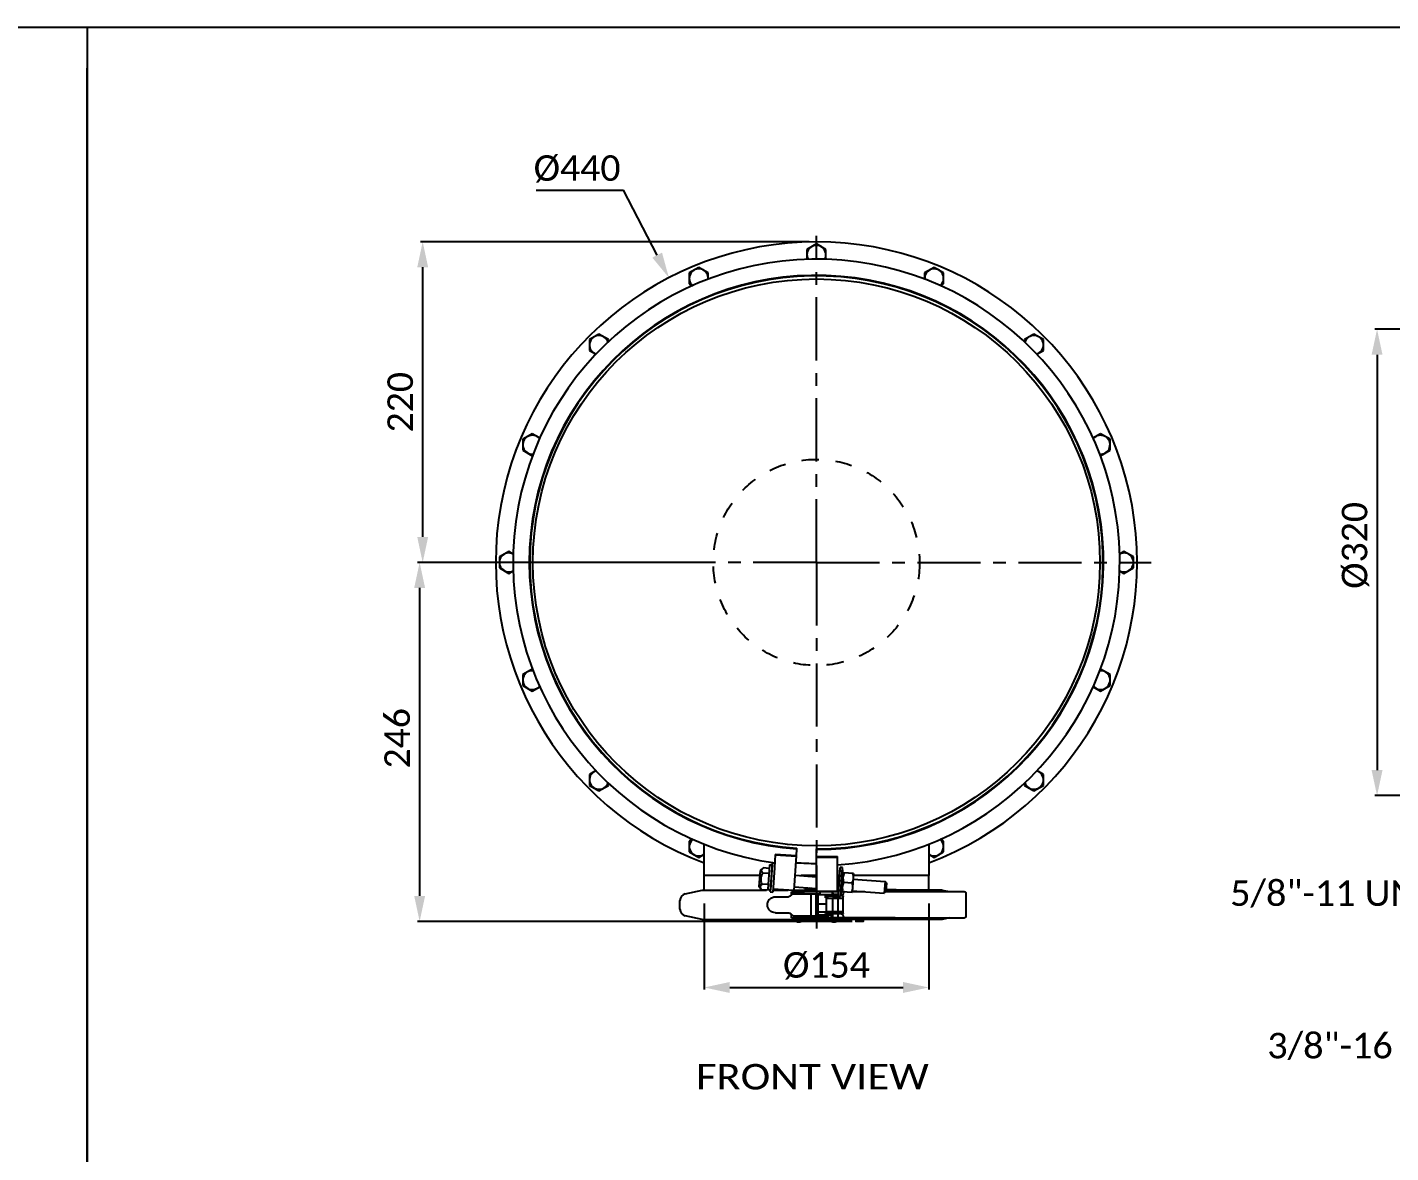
# Model space of a CAD drawing. Header units: millimetres. Extents: x 242 to 4341, y -255 to 3233.
# Drawn here: x 2250 to 3186, y 2460 to 3233 of the extents above; entities that cross this region are included whole.
import ezdxf
from ezdxf.enums import TextEntityAlignment as Align

# ---------------------------------------------------------------- set-up
doc = ezdxf.new("R2010")
doc.units = ezdxf.units.MM
doc.header["$LTSCALE"] = 115.5
doc.header["$PDMODE"] = 3
doc.header["$PDSIZE"] = 8
doc.linetypes.add('CENTER', pattern=[0.6, 0.375, -0.075, 0.075, -0.075])
doc.linetypes.add('DASHED', pattern=[0.2, 0.1, -0.1])
doc.layers.get('0').update_dxf_attribs({"linetype": 'CONTINUOUS'})
doc.layers.get('Defpoints').update_dxf_attribs({"linetype": 'CONTINUOUS'})
doc.layers.add('02___PRT_ALL_AXES', color=7, linetype='CONTINUOUS')
doc.styles.get("Standard").update_dxf_attribs({"font": 'calibri.ttf'})
doc.dimstyles.new('DIMSTYLE_1', dxfattribs={"dimtxt": 17.5, "dimasz": 17.5, "dimexe": 1.5, "dimexo": 1, "dimgap": 0.875, "dimtad": 1, "dimdec": 0, "dimdsep": 46, "dimtxsty": 'Standard', "dimblk": '_FILLED', "dimblk1": '_FILLED', "dimblk2": '_FILLED', "dimcen": 0.09, "dimazin": 2, "dimtp": 0.01, "dimtm": 0.01, "dimtfac": 1, "dimtdec": 0, "dimtofl": 0, "dimtmove": 0, "dimatfit": 3, "dimldrblk": '_FILLED', "dimfxl": 1, "dimtolj": 1, "dimarcsym": 0})
doc.dimstyles.new('DIMSTYLE_2', dxfattribs={"dimtxt": 17.5, "dimasz": 17.5, "dimexe": 1.5, "dimexo": 1, "dimgap": 0.875, "dimtad": 1, "dimdsep": 46, "dimtxsty": 'Standard', "dimblk": '_FILLED', "dimblk1": '_FILLED', "dimblk2": '_FILLED', "dimcen": 0.09, "dimazin": 2, "dimtp": 0.01, "dimtm": 0.01, "dimtfac": 1, "dimtofl": 0, "dimtmove": 0, "dimatfit": 3, "dimldrblk": '_FILLED', "dimfxl": 1, "dimtolj": 1, "dimarcsym": 0})
doc.dimstyles.new('DIMSTYLE_3', dxfattribs={"dimtxt": 17.5, "dimasz": 17.5, "dimexe": 1.5, "dimexo": 1, "dimtad": 1, "dimdec": 0, "dimdsep": 46, "dimtxsty": 'Standard', "dimblk": '_FILLED', "dimblk1": '_FILLED', "dimblk2": '_FILLED', "dimcen": 0.09, "dimazin": 2, "dimtp": 0.01, "dimtm": 0.01, "dimtfac": 1, "dimtdec": 0, "dimtofl": 0, "dimtmove": 0, "dimatfit": 1, "dimldrblk": '_FILLED', "dimfxl": 1, "dimtolj": 1, "dimarcsym": 0})

# ---------------------------------------------------------------- blocks, each defined once
blk = doc.blocks.new('_FILLED')
at = {"color": 0, "linetype": 'ByBlock'}
blk.add_solid([(0, 0), (-1, 0.214), (-1, -0.214)], dxfattribs=at)
blk = doc.blocks.new('*D789')
at = {"color": 0, "linetype": 'Continuous', "lineweight": -2}
for p, q in [((2566.67, 2865.37), (2517.97, 2865.37)), ((2519.47, 2847.87), (2519.47, 2636.55)), ((2816.27, 2619.05), (2517.97, 2619.05))]:
    blk.add_line(p, q, dxfattribs=at)
at = {"layer": 'Defpoints', "color": 0}
for p in [(2567.67, 2865.37), (2519.47, 2619.05), (2817.27, 2619.05)]:
    blk.add_point(p, dxfattribs=at)
at = {"color": 0, "linetype": 'ByBlock', "lineweight": -2, "xscale": 17.5, "yscale": 17.5, "zscale": 17.5}
for p, rotation in [((2519.47, 2865.37), 90), ((2519.47, 2619.05), 270)]:
    blk.add_blockref('_FILLED', p, dxfattribs=dict(at, rotation=rotation))
at = {"color": 0, "insert": (2495.26, 2744.7), "char_height": 17.5, "attachment_point": 2, "rotation": 90, "line_spacing_factor": 0.9}
blk.add_mtext('\\A1;246', dxfattribs=at)
blk = doc.blocks.new('*D790')
at = {"color": 0, "linetype": 'Continuous', "lineweight": -2}
for p, q in [((2786.68, 3085.37), (2520.06, 3085.37)), ((2521.56, 2882.87), (2521.56, 3067.87)), ((2686.68, 2865.37), (2520.06, 2865.37))]:
    blk.add_line(p, q, dxfattribs=at)
at = {"layer": 'Defpoints', "color": 0}
for p in [(2521.56, 3085.37), (2787.68, 3085.37), (2687.68, 2865.37)]:
    blk.add_point(p, dxfattribs=at)
at = {"color": 0, "linetype": 'ByBlock', "lineweight": -2, "xscale": 17.5, "yscale": 17.5, "zscale": 17.5}
for p, rotation in [((2521.56, 3085.37), 90), ((2521.56, 2865.37), 270)]:
    blk.add_blockref('_FILLED', p, dxfattribs=dict(at, rotation=rotation))
at = {"color": 0, "insert": (2497.35, 2975.29), "char_height": 17.5, "attachment_point": 2, "rotation": 90, "line_spacing_factor": 0.9}
blk.add_mtext('\\A1;220', dxfattribs=at)
blk = doc.blocks.new('*D791')
at = {"color": 0, "linetype": 'Continuous', "lineweight": -2}
for p, q in [((2714.68, 2631.45), (2714.68, 2572.22)), ((2868.68, 2631.45), (2868.68, 2572.22)), ((2732.18, 2573.72), (2851.18, 2573.72))]:
    blk.add_line(p, q, dxfattribs=at)
at = {"layer": 'Defpoints', "color": 0}
for p in [(2714.68, 2632.45), (2868.68, 2632.45), (2868.68, 2573.72)]:
    blk.add_point(p, dxfattribs=at)
at = {"color": 0, "linetype": 'ByBlock', "lineweight": -2, "xscale": 17.5, "yscale": 17.5, "zscale": 17.5, "rotation": 180}
blk.add_blockref('_FILLED', (2714.68, 2573.72), dxfattribs=at)
at = {"color": 0, "linetype": 'ByBlock', "lineweight": -2, "xscale": 17.5, "yscale": 17.5, "zscale": 17.5}
blk.add_blockref('_FILLED', (2868.68, 2573.72), dxfattribs=at)
at = {"color": 0, "insert": (2798.54, 2597.93), "char_height": 17.5, "attachment_point": 2, "line_spacing_factor": 0.9}
blk.add_mtext('\\A1;%%c154', dxfattribs=at)
blk = doc.blocks.new('*D792')
at = {"color": 0, "linetype": 'Continuous', "lineweight": -2}
for p in [(2599.34, 3120.78), (2682.42, 3076.25)]:
    blk.add_line(p, (2659.35, 3120.78), dxfattribs=at)
at = {"color": 0, "linetype": 'Continuous'}
for p, q in [((2791.59, 2865.37), (2791.77, 2865.37)), ((2791.68, 2865.28), (2791.68, 2865.46))]:
    blk.add_line(p, q, dxfattribs=at)
at = {"layer": 'Defpoints', "color": 0}
for p in [(2690.47, 3060.71), (2892.89, 2670.03)]:
    blk.add_point(p, dxfattribs=at)
at = {"color": 0, "linetype": 'ByBlock', "lineweight": -2, "xscale": 17.5, "yscale": 17.5, "zscale": 17.5, "rotation": 297.3888948476893}
blk.add_blockref('_FILLED', (2690.47, 3060.71), dxfattribs=at)
at = {"color": 0, "insert": (2657.27, 3144.74), "char_height": 17.5, "attachment_point": 3, "line_spacing_factor": 0.9}
blk.add_mtext('\\A1;%%c440', dxfattribs=at)
blk = doc.blocks.new('*D793')
at = {"color": 0, "linetype": 'Continuous', "lineweight": -2}
for p, q in [((3427.29, 3025.37), (3174.79, 3025.37)), ((3176.29, 3007.87), (3176.29, 2722.87)), ((3427.29, 2705.37), (3174.79, 2705.37))]:
    blk.add_line(p, q, dxfattribs=at)
at = {"layer": 'Defpoints', "color": 0}
for p in [(3428.29, 3025.37), (3176.29, 2705.37), (3428.29, 2705.37)]:
    blk.add_point(p, dxfattribs=at)
at = {"color": 0, "linetype": 'ByBlock', "lineweight": -2, "xscale": 17.5, "yscale": 17.5, "zscale": 17.5}
for p, rotation in [((3176.29, 3025.37), 90), ((3176.29, 2705.37), 270)]:
    blk.add_blockref('_FILLED', p, dxfattribs=dict(at, rotation=rotation))
at = {"color": 0, "insert": (3152.08, 2877.04), "char_height": 17.5, "attachment_point": 2, "rotation": 90, "line_spacing_factor": 0.9}
blk.add_mtext('\\A1;%%c320', dxfattribs=at)

msp = doc.modelspace()

# ---------------------------------------------------------------- linework, layer by layer
at = {"color": 0, "linetype": 'Continuous'}
for p, q in [((241.521, 3232.585), (2291.28, 3232.585)), ((2291.28, 3232.585), (2291.28, 1394.903)), ((2291.28, 3232.585), (4341.04, 3232.585)), ((2291.28, 1394.903), (2291.28, 3204.489)), ((2791.678, 3083.874), (2785.178, 3080.121)), ((2785.178, 3080.121), (2785.179, 3073.356)), ((2798.178, 3080.121), (2791.678, 3083.874)), ((2798.179, 3073.35), (2798.178, 3080.121)), ((2710.932, 3067.813), (2704.432, 3064.06)), ((2704.432, 3064.06), (2704.432, 3056.554)), ((2717.432, 3064.06), (2710.932, 3067.813)), ((2717.432, 3059.681), (2717.432, 3064.06)), ((2872.425, 3067.813), (2865.925, 3064.06)), ((2865.925, 3064.06), (2865.925, 3059.696)), ((2878.925, 3064.06), (2872.425, 3067.813)), ((2878.925, 3056.554), (2878.925, 3064.06)), ((2704.432, 3056.554), (2706.683, 3055.255)), ((2876.696, 3055.268), (2878.925, 3056.554)), ((2642.479, 3022.074), (2635.979, 3018.321)), ((2648.979, 3018.321), (2642.479, 3022.074)), ((2940.878, 3022.074), (2934.378, 3018.321)), ((2947.378, 3018.321), (2940.878, 3022.074)), ((2635.979, 3018.321), (2635.979, 3010.815)), ((2648.979, 3016.694), (2648.979, 3018.321)), ((2934.378, 3018.321), (2934.378, 3016.7)), ((2947.378, 3010.815), (2947.378, 3018.321)), ((2635.979, 3010.815), (2640.483, 3008.215)), ((2942.883, 3008.22), (2947.378, 3010.815)), ((2596.74, 2953.62), (2590.24, 2949.867)), ((2590.24, 2949.867), (2590.24, 2942.362)), ((2601.945, 2950.615), (2596.74, 2953.62)), ((2986.617, 2953.62), (2981.406, 2950.612)), ((2993.117, 2949.868), (2986.617, 2953.62)), ((2993.117, 2942.362), (2993.117, 2949.868)), ((2590.24, 2942.362), (2596.74, 2938.609)), ((2986.28, 2938.804), (2986.617, 2938.609)), ((2986.617, 2938.609), (2993.117, 2942.362)), ((2580.678, 2872.874), (2574.178, 2869.121)), ((2583.707, 2871.126), (2580.678, 2872.874)), ((3002.678, 2872.874), (2999.631, 2871.115)), ((3009.178, 2869.121), (3002.678, 2872.874)), ((2574.178, 2869.121), (2574.179, 2861.616)), ((3009.179, 2861.616), (3009.178, 2869.121)), ((2574.179, 2861.616), (2580.679, 2857.863)), ((2580.679, 2857.863), (2583.739, 2859.63)), ((2999.607, 2859.637), (3002.679, 2857.863)), ((3002.679, 2857.863), (3009.179, 2861.616)), ((2596.74, 2792.128), (2590.24, 2788.375)), ((2590.24, 2788.375), (2590.24, 2780.87)), ((2596.945, 2792.01), (2596.74, 2792.128)), ((2986.617, 2792.128), (2986.377, 2791.99)), ((2993.117, 2788.375), (2986.617, 2792.128)), ((2993.117, 2780.87), (2993.117, 2788.375)), ((2590.24, 2780.87), (2596.74, 2777.117)), ((2596.74, 2777.117), (2601.875, 2780.082)), ((2981.46, 2780.094), (2986.617, 2777.117)), ((2986.617, 2777.117), (2993.117, 2780.87)), ((2640.464, 2722.511), (2635.979, 2719.922)), ((2947.378, 2719.922), (2942.909, 2722.502)), ((2635.979, 2719.922), (2635.979, 2712.416)), ((2648.979, 2712.416), (2648.979, 2713.975)), ((2934.378, 2713.945), (2934.378, 2712.416)), ((2947.378, 2712.416), (2947.378, 2719.922)), ((2635.979, 2712.416), (2642.479, 2708.664)), ((2642.479, 2708.664), (2648.979, 2712.416)), ((2934.378, 2712.416), (2940.878, 2708.664)), ((2940.878, 2708.664), (2947.378, 2712.416)), ((2706.73, 2675.509), (2704.432, 2674.183)), ((2878.925, 2674.183), (2876.633, 2675.506)), ((2704.432, 2674.183), (2704.432, 2666.677)), ((2704.432, 2666.677), (2710.932, 2662.924)), ((2777.986, 2663.997), (2778.315, 2668.834)), ((2778.315, 2668.834), (2778.34, 2669.2)), ((2791.679, 2668.38), (2791.679, 2668.747)), ((2791.679, 2663.532), (2791.679, 2668.38)), ((2868.678, 2672.049), (2868.678, 2650.449)), ((2872.425, 2662.924), (2878.925, 2666.677)), ((2878.925, 2666.677), (2878.925, 2674.183)), ((2710.932, 2662.924), (2714.679, 2665.087)), ((2763.479, 2664.983), (2762.849, 2655.72)), ((2777.952, 2663.509), (2763.446, 2664.495)), ((2777.986, 2663.997), (2763.479, 2664.983)), ((2776.37, 2640.235), (2777.986, 2663.997)), ((2791.679, 2663.532), (2806.219, 2663.532)), ((2791.679, 2639.715), (2791.679, 2663.532)), ((2791.679, 2663.042), (2806.219, 2663.042)), ((2806.219, 2639.715), (2806.219, 2663.532)), ((2868.678, 2665.087), (2872.425, 2662.924)), ((2752.49, 2642.664), (2753.263, 2654.031)), ((2753.263, 2654.031), (2755.047, 2655.588)), ((2759.032, 2651.909), (2754.954, 2652.187)), ((2759.272, 2655.436), (2755.194, 2655.713)), ((2760.83, 2651.816), (2760.88, 2651.813)), ((2777.082, 2650.711), (2791.663, 2649.719)), ((2806.219, 2648.73), (2807.353, 2648.652)), ((2809.149, 2648.53), (2810.047, 2648.469)), ((2809.435, 2639.468), (2810.316, 2652.431)), ((2810.316, 2652.431), (2810.319, 2652.434)), ((2817.099, 2651.973), (2810.319, 2652.434)), ((2817.101, 2651.97), (2816.219, 2639.006)), ((2816.831, 2648.008), (2838.75, 2646.518)), ((2817.101, 2651.97), (2817.099, 2651.973)), ((2713.335, 2640.511), (2757.486, 2640.511)), ((2752.49, 2642.664), (2754.046, 2640.88)), ((2759.151, 2640.398), (2754.176, 2640.736)), ((2759.421, 2644.36), (2754.445, 2644.699)), ((2759.151, 2640.511), (2760.111, 2640.511)), ((2760.287, 2643.834), (2760.337, 2643.831)), ((2761.815, 2640.511), (2772.308, 2640.511)), ((2776.37, 2640.235), (2761.863, 2641.221)), ((2774.482, 2639.449), (2783.571, 2639.449)), ((2774.482, 2636.949), (2774.482, 2639.449)), ((2775.828, 2637.949), (2794.157, 2637.949)), ((2776.389, 2640.511), (2783.487, 2640.511)), ((2776.54, 2642.729), (2791.679, 2641.7)), ((2791.679, 2640.849), (2786.787, 2640.849)), ((2791.679, 2639.715), (2806.219, 2639.715)), ((2802.405, 2639.449), (2802.401, 2638.949)), ((2802.401, 2638.949), (2802.604, 2637.665)), ((2802.581, 2639.449), (2802.819, 2637.949)), ((2806.219, 2640.711), (2806.811, 2640.671)), ((2808.606, 2640.549), (2809.504, 2640.488)), ((2809.435, 2639.468), (2809.437, 2639.464)), ((2809.437, 2639.464), (2816.217, 2639.003)), ((2809.952, 2638.204), (2809.952, 2638.205)), ((2810.457, 2645.91), (2816.079, 2645.528)), ((2816.219, 2639.006), (2816.217, 2639.003)), ((2816.289, 2640.026), (2838.207, 2638.536)), ((2838.75, 2646.518), (2838.207, 2638.536)), ((2839.273, 2639.466), (2838.207, 2638.536)), ((2839.68, 2645.452), (2838.75, 2646.518)), ((2839.68, 2645.452), (2839.273, 2639.466)), ((2878.022, 2640.511), (2846.372, 2640.511)), ((2846.372, 2639.487), (2893.148, 2639.487)), ((2894.284, 2638.287), (2894.284, 2622.687)), ((2763.521, 2635.949), (2772.519, 2635.949)), ((2792.872, 2623.949), (2792.872, 2636.949)), ((2797.935, 2636.487), (2806.576, 2636.487)), ((2797.935, 2635.287), (2797.935, 2636.487)), ((2797.935, 2635.287), (2800.015, 2635.287)), ((2798.558, 2634.949), (2809.939, 2634.949)), ((2798.564, 2625.949), (2798.564, 2634.949)), ((2802.808, 2637.687), (2806.308, 2637.687)), ((2810.286, 2636.487), (2808.28, 2636.487)), ((2809.939, 2625.687), (2809.939, 2635.497)), ((2810.269, 2636.449), (2810.286, 2636.487)), ((2713.335, 2620.386), (2783.487, 2620.386)), ((2763.521, 2624.949), (2772.519, 2624.949)), ((2774.482, 2621.449), (2774.482, 2623.949)), ((2774.482, 2621.449), (2783.564, 2621.449)), ((2775.828, 2622.949), (2794.157, 2622.949)), ((2780.96, 2619.523), (2781.069, 2620.386)), ((2782.924, 2619.111), (2786.987, 2619.111)), ((2786.987, 2620.199), (2786.987, 2619.099)), ((2791.987, 2620.199), (2791.987, 2619.099)), ((2791.987, 2619.111), (2800.433, 2619.111)), ((2800.156, 2621.919), (2794.157, 2621.919)), ((2797.935, 2625.687), (2800.015, 2625.687)), ((2797.935, 2624.487), (2797.935, 2625.687)), ((2797.935, 2624.487), (2800.015, 2624.487)), ((2798.558, 2625.949), (2809.939, 2625.949)), ((2800.156, 2621.919), (2801.628, 2621.449)), ((2800.845, 2621.699), (2802.403, 2621.699)), ((2802.654, 2623.545), (2801.011, 2623.545)), ((2801.679, 2623.545), (2801.679, 2621.699)), ((2807.008, 2620.087), (2802.108, 2620.087)), ((2802.326, 2620.087), (2802.397, 2619.523)), ((2802.797, 2624.449), (2802.401, 2621.949)), ((2802.401, 2621.949), (2802.405, 2621.449)), ((2802.808, 2622.879), (2802.581, 2621.449)), ((2807.964, 2624.487), (2810.286, 2624.487)), ((2809.939, 2625.477), (2809.939, 2625.687)), ((2809.952, 2622.769), (2809.952, 2622.769)), ((2811.43, 2621.487), (2893.148, 2621.487)), ((2818.773, 2620.199), (2818.773, 2619.099)), ((2820.665, 2620.249), (2822.704, 2620.249)), ((2823.773, 2620.199), (2823.773, 2619.099)), ((2878.022, 2620.386), (2845.604, 2620.386)), ((2791.937, 2619.049), (2787.037, 2619.049)), ((2823.723, 2619.049), (2818.823, 2619.049))]:
    msp.add_line(p, q, dxfattribs=at)
for points in [[(2809.952, 2638.205), (2809.906, 2637.981), (2809.696, 2637.476), (2809.355, 2637.045), (2808.907, 2636.722), (2808.387, 2636.532), (2808.282, 2636.519)], [(2810.864, 2639.367), (2810.797, 2639.347), (2810.454, 2639.125), (2810.182, 2638.815), (2810.004, 2638.437), (2809.952, 2638.204)], [(2808.341, 2624.449), (2808.376, 2624.445), (2808.897, 2624.258), (2809.347, 2623.937), (2809.69, 2623.508), (2809.903, 2623.005), (2809.952, 2622.769)], [(2809.952, 2622.769), (2809.995, 2622.567), (2810.163, 2622.189), (2810.432, 2621.87), (2810.779, 2621.636), (2811.176, 2621.509), (2811.43, 2621.487)]]:
    msp.add_lwpolyline(points, dxfattribs=at)
at = {"color": 0, "linetype": 'DASHED'}
msp.add_circle((2791.679, 2865.369), 70.741, dxfattribs=at)
at = {"color": 0, "linetype": 'Continuous'}
for centre, radius, start, end in [((2791.679, 3076.369), 6.5, 332.28481, 207.453157), ((2791.679, 2865.369), 208.1, 274.007458, 262.102542), ((2791.679, 2865.369), 196.989, 270, 266.11), ((2791.679, 2865.369), 196.621, 270, 266.11), ((2710.932, 3060.307), 6.5, 354.278828, 230.381397), ((2872.425, 3060.307), 6.5, 309.827264, 185.581573), ((2642.479, 3014.568), 6.5, 16.666078, 253.306773), ((2940.878, 3014.568), 6.5, 286.799249, 163.303809), ((2596.74, 2946.115), 6.5, 39.234609, 275.858281), ((2986.617, 2946.115), 6.5, 264.136509, 140.848972), ((2580.679, 2865.369), 6.5, 62.199172, 298.128664), ((3002.679, 2865.369), 6.5, 241.755616, 117.990052), ((2596.74, 2784.622), 6.5, 84.926029, 320.127206), ((2986.617, 2784.622), 6.5, 219.638167, 94.898008), ((2642.479, 2716.169), 6.5, 106.888186, 342.735792), ((2940.878, 2716.169), 6.5, 197.492614, 72.948447), ((2710.932, 2670.43), 6.5, 129.173552, 305.309077), ((2872.425, 2670.43), 6.5, 234.689697, 50.775446), ((2759.246, 2650.764), 6.396, 129.310838, 131.043181), ((2702.679, 2633.457), 4.6, 102.407419, 180), ((2787.737, 2641.049), 1, 108.761865, 180), ((2786.787, 2640.899), 0.05, 180, 270), ((2787.687, 2640.799), 0.05, 0, 90), ((2791.287, 2640.799), 0.05, 90, 180), ((2802.808, 2636.687), 1, 90, 180), ((2801.858, 2636.537), 0.05, 180, 270), ((2806.308, 2636.687), 1, 69.751253, 90), ((2702.679, 2627.44), 4.6, 180, 257.592581), ((2779.679, 2623.425), 4.727, 220.122917, 296.201665), ((2787.037, 2620.199), 0.05, 90, 180), ((2787.037, 2619.099), 0.05, 180, 270), ((2791.937, 2620.199), 0.05, 0, 90), ((2791.937, 2619.099), 0.05, 270, 0), ((2794.709, 2621.938), 4.393, 20.051548, 22.752298), ((2794.588, 2621.893), 4.521, 19.842163, 20.063878), ((2794.57, 2621.886), 4.541, 19.59341, 19.842144), ((2802.304, 2624.638), 3.668, 199.586048, 201.522842), ((2802.164, 2624.583), 3.518, 201.522524, 203.453425), ((2802.026, 2624.523), 3.368, 203.453293, 205.379698), ((2803.679, 2623.425), 4.727, 243.798335, 315.083914), ((2802.108, 2620.137), 0.05, 180, 270), ((2807.008, 2620.137), 0.05, 270, 0), ((2803.679, 2623.425), 4.727, 315.584069, 317.68647), ((2818.823, 2620.199), 0.05, 90, 180), ((2818.823, 2619.099), 0.05, 180, 270), ((2823.723, 2620.199), 0.05, 0, 90), ((2823.723, 2619.099), 0.05, 270, 0)]:
    msp.add_arc(centre, radius, start, end, dxfattribs=at)
for centre, major_axis, start_param, end_param in [((2782.976, 2619.524), (2.017, 0.011), 3.1145815, 4.6853476), ((2800.381, 2619.524), (2.017, -0.011), -1.5437549, 0.0270112)]:
    msp.add_ellipse(centre, major_axis=major_axis, ratio=0.2042321, start_param=start_param, end_param=end_param, dxfattribs=at)
for points, knots in [([(2754.445, 2644.699), (2754.194, 2645.3), (2753.77, 2646.542), (2753.594, 2648.518), (2754.035, 2650.452), (2754.624, 2651.624), (2754.954, 2652.187)], [0, 0, 0, 0, 0.250166, 0.4999956, 0.7498369, 1, 1, 1, 1]), ([(2754.954, 2652.187), (2754.508, 2652.668), (2753.954, 2653.431), (2754.124, 2654.397), (2754.338, 2654.824), (2754.653, 2655.225), (2754.909, 2655.468), (2755.046, 2655.588)], [0, 0, 0, 0, 0.4999557, 0.612882, 0.7318591, 0.8607558, 1, 1, 1, 1]), ([(2810.457, 2645.91), (2810.318, 2646.446), (2810.098, 2647.532), (2810.042, 2649.196), (2810.323, 2650.836), (2810.687, 2651.882), (2810.898, 2652.395)], [0, 0, 0, 0, 0.250929, 0.5000001, 0.7490698, 1, 1, 1, 1]), ([(2816.52, 2652.013), (2816.659, 2651.476), (2816.879, 2650.39), (2816.934, 2648.727), (2816.655, 2647.086), (2816.289, 2646.04), (2816.079, 2645.528)], [0, 0, 0, 0, 0.2509334, 0.5000002, 0.7490669, 1, 1, 1, 1]), ([(2754.176, 2640.736), (2754.044, 2640.896), (2753.801, 2641.217), (2753.508, 2641.726), (2753.324, 2642.251), (2753.281, 2642.787), (2753.397, 2643.313), (2753.744, 2643.993), (2754.15, 2644.426), (2754.445, 2644.699)], [0, 0, 0, 0, 0.1366111, 0.2651891, 0.3855695, 0.5002875, 0.6150171, 0.7353771, 1, 1, 1, 1]), ([(2774.482, 2637.949), (2774.482, 2637.688), (2774.38, 2637.164), (2773.944, 2636.499), (2773.292, 2636.053), (2772.774, 2635.949), (2772.519, 2635.949)], [0, 0, 0, 0, 0.2524866, 0.5036063, 0.7526538, 1, 1, 1, 1]), ([(2774.482, 2636.949), (2774.482, 2637.042), (2774.518, 2637.223), (2774.689, 2637.513), (2774.995, 2637.76), (2775.406, 2637.916), (2775.689, 2637.949), (2775.828, 2637.949)], [0, 0, 0, 0, 0.1518109, 0.291845, 0.5419761, 0.7742304, 1, 1, 1, 1]), ([(2793.13, 2637.949), (2793.09, 2637.949), (2793.03, 2637.881), (2792.984, 2637.778), (2792.927, 2637.599), (2792.884, 2637.319), (2792.872, 2637.079), (2792.872, 2636.949)], [0, 0, 0, 0, 0.1137494, 0.2073638, 0.3273109, 0.6354012, 1, 1, 1, 1]), ([(2802.819, 2637.949), (2802.821, 2637.935), (2802.832, 2637.86), (2802.839, 2637.785), (2802.844, 2637.725)], [0, 0, 0, 0, 0.1999246, 1, 1, 1, 1]), ([(2810.016, 2639.425), (2809.877, 2639.961), (2809.657, 2641.047), (2809.601, 2642.711), (2809.882, 2644.351), (2810.246, 2645.397), (2810.457, 2645.91)], [0, 0, 0, 0, 0.250931, 0.5000002, 0.7490716, 1, 1, 1, 1]), ([(2816.079, 2645.528), (2816.218, 2644.991), (2816.438, 2643.905), (2816.493, 2642.242), (2816.214, 2640.601), (2815.848, 2639.555), (2815.638, 2639.043)], [0, 0, 0, 0, 0.2509333, 0.5000002, 0.7490668, 1, 1, 1, 1]), ([(2893.148, 2639.487), (2893.296, 2639.487), (2893.596, 2639.429), (2893.976, 2639.164), (2894.227, 2638.762), (2894.284, 2638.446), (2894.284, 2638.287)], [0, 0, 0, 0, 0.241754, 0.4863948, 0.7394541, 1, 1, 1, 1]), ([(2763.521, 2624.949), (2762.818, 2624.949), (2761.393, 2625.225), (2759.567, 2626.421), (2758.315, 2628.251), (2757.867, 2630.449), (2758.315, 2632.646), (2759.567, 2634.476), (2761.393, 2635.672), (2762.818, 2635.949), (2763.521, 2635.949)], [0, 0, 0, 0, 0.1227399, 0.2464079, 0.372236, 0.5, 0.627764, 0.7535921, 0.8772601, 1, 1, 1, 1]), ([(2809.939, 2635.497), (2809.939, 2635.666), (2810.059, 2635.993), (2810.2, 2636.295), (2810.269, 2636.449)], [0, 0, 0, 0, 0.5007526, 1, 1, 1, 1]), ([(2772.519, 2624.949), (2772.774, 2624.949), (2773.292, 2624.844), (2773.944, 2624.398), (2774.38, 2623.733), (2774.482, 2623.209), (2774.482, 2622.949)], [0, 0, 0, 0, 0.247346, 0.4963932, 0.7475133, 1, 1, 1, 1]), ([(2775.828, 2622.949), (2775.689, 2622.949), (2775.406, 2622.982), (2774.995, 2623.137), (2774.689, 2623.384), (2774.518, 2623.674), (2774.482, 2623.855), (2774.482, 2623.949)], [0, 0, 0, 0, 0.2257697, 0.4580241, 0.7081551, 0.8481891, 1, 1, 1, 1]), ([(2792.872, 2623.949), (2792.872, 2623.818), (2792.884, 2623.578), (2792.927, 2623.299), (2792.984, 2623.119), (2793.03, 2623.016), (2793.09, 2622.949), (2793.13, 2622.949)], [0, 0, 0, 0, 0.3645989, 0.6726897, 0.7926366, 0.8862507, 1, 1, 1, 1]), ([(2801.011, 2623.545), (2800.813, 2623.545), (2800.43, 2623.524), (2799.889, 2623.419), (2799.421, 2623.164), (2799.252, 2622.859), (2799.205, 2622.701)], [0, 0, 0, 0, 0.2777497, 0.5369788, 0.7698153, 1, 1, 1, 1]), ([(2799.21, 2622.682), (2799.272, 2622.592), (2799.52, 2622.268), (2799.87, 2622.009), (2800.156, 2621.919)], [0, 0, 0, 0, 0.2667039, 1, 1, 1, 1]), ([(2810.286, 2624.487), (2810.215, 2624.647), (2810.068, 2624.961), (2809.939, 2625.301), (2809.939, 2625.477)], [0, 0, 0, 0, 0.4993276, 1, 1, 1, 1]), ([(2894.284, 2622.687), (2894.284, 2622.528), (2894.227, 2622.212), (2893.976, 2621.81), (2893.596, 2621.546), (2893.296, 2621.487), (2893.148, 2621.487)], [0, 0, 0, 0, 0.2605457, 0.5136041, 0.7582456, 1, 1, 1, 1])]:
    msp.add_open_spline(points, degree=3, knots=knots, dxfattribs=at)
msp.add_open_spline([(2798.984, 2623.08), (2799.049, 2622.942), (2799.124, 2622.808), (2799.21, 2622.682)], degree=3, dxfattribs=at)
at = {"layer": '02___PRT_ALL_AXES', "color": 0, "linetype": 'CENTER'}
for q in [(2791.679, 3089.495), (2562.949, 2865.369), (2791.679, 2612.164), (3021.219, 2865.369)]:
    msp.add_line((2791.679, 2865.369), q, dxfattribs=at)
at = {"layer": '02___PRT_ALL_AXES', "color": 0, "linetype": 'Continuous'}
for p, q in [((2714.679, 2640.511), (2714.679, 2672.076)), ((2759.439, 2657.899), (2758.286, 2640.938)), ((2759.439, 2657.899), (2761.235, 2657.777)), ((2761.387, 2659.27), (2760.03, 2639.316)), ((2761.235, 2657.777), (2760.082, 2640.816)), ((2761.387, 2659.27), (2763.083, 2659.154)), ((2753.019, 2650.449), (2714.679, 2650.449)), ((2762.849, 2655.72), (2761.726, 2639.2)), ((2791.679, 2650.449), (2780.939, 2650.449)), ((2807.475, 2650.449), (2806.219, 2650.449)), ((2806.553, 2636.152), (2807.91, 2656.106)), ((2807.759, 2654.613), (2806.605, 2637.652)), ((2807.759, 2654.613), (2807.808, 2654.61)), ((2809.606, 2655.991), (2807.91, 2656.106)), ((2808.249, 2636.037), (2809.606, 2655.991)), ((2809.554, 2654.491), (2808.401, 2637.53)), ((2810.182, 2650.449), (2809.28, 2650.449)), ((2809.505, 2654.494), (2809.554, 2654.491)), ((2868.679, 2650.449), (2816.997, 2650.449)), ((2868.679, 2640.511), (2868.679, 2650.449)), ((2701.69, 2637.949), (2713.335, 2640.511)), ((2759.184, 2640.877), (2760.082, 2640.816)), ((2760.03, 2639.316), (2761.726, 2639.2)), ((2791.679, 2640.649), (2783.487, 2640.649)), ((2783.487, 2640.649), (2783.487, 2639.449)), ((2806.727, 2639.449), (2783.571, 2639.449)), ((2786.737, 2640.899), (2786.737, 2641.049)), ((2787.737, 2640.799), (2787.737, 2640.649)), ((2787.737, 2637.949), (2787.737, 2622.949)), ((2791.237, 2640.799), (2791.237, 2640.649)), ((2791.237, 2637.949), (2791.237, 2622.949)), ((2794.157, 2637.949), (2794.157, 2639.449)), ((2806.809, 2640.649), (2806.219, 2640.649)), ((2809.668, 2639.449), (2808.532, 2639.449)), ((2824.786, 2639.449), (2816.249, 2639.449)), ((2846.372, 2639.449), (2839.253, 2639.449)), ((2846.372, 2640.649), (2839.353, 2640.649)), ((2846.372, 2640.649), (2846.372, 2639.449)), ((2878.022, 2640.511), (2882.677, 2639.487)), ((2698.079, 2627.44), (2698.079, 2633.457)), ((2798.564, 2630.779), (2792.872, 2630.779)), ((2792.908, 2637.448), (2802.166, 2637.448)), ((2798.558, 2634.949), (2798.558, 2635.287)), ((2801.808, 2636.537), (2801.808, 2636.687)), ((2802.614, 2636.449), (2806.574, 2636.449)), ((2802.808, 2634.949), (2802.808, 2625.949)), ((2806.308, 2634.949), (2806.308, 2625.949)), ((2808.249, 2636.037), (2806.553, 2636.152)), ((2806.605, 2637.652), (2806.655, 2637.649)), ((2808.351, 2637.534), (2808.401, 2637.53)), ((2713.335, 2620.386), (2701.69, 2622.948)), ((2783.487, 2621.449), (2783.487, 2620.249)), ((2820.665, 2620.249), (2783.487, 2620.249)), ((2845.604, 2621.449), (2783.564, 2621.449)), ((2792.872, 2625.633), (2797.935, 2625.633)), ((2792.887, 2623.633), (2802.668, 2623.633)), ((2794.157, 2621.449), (2794.157, 2622.949)), ((2798.558, 2625.687), (2798.558, 2625.949)), ((2798.558, 2624.449), (2798.558, 2624.487)), ((2798.558, 2624.449), (2810.277, 2624.449)), ((2802.058, 2620.249), (2802.058, 2620.137)), ((2802.808, 2624.449), (2802.808, 2621.449)), ((2806.308, 2624.449), (2806.308, 2621.449)), ((2807.058, 2620.249), (2807.058, 2620.137)), ((2819.523, 2621.487), (2819.523, 2621.449)), ((2845.604, 2620.249), (2822.704, 2620.249)), ((2823.023, 2621.487), (2823.023, 2621.449)), ((2845.604, 2621.449), (2845.604, 2620.249)), ((2883.028, 2621.487), (2878.022, 2620.386))]:
    msp.add_line(p, q, dxfattribs=at)
msp.add_circle((2791.679, 2865.369), 194.5, dxfattribs=at)
for radius, start, end in [(220.005, 290.497751, 249.502216), (206.5, 266.112833, 270)]:
    msp.add_arc((2791.679, 2865.369), radius, start, end, dxfattribs=at)

# ---------------------------------------------------------------- texts
at = {"color": 0, "linetype": 'Continuous'}
for s, width, p, p2 in [('5/8"-11 UNC/M16(X8NOS)', 1.000854, (3075.478, 2629.714), (3374.067, 2629.714)), ('3/8"-16 UNC/M10(X8NOS)', 1.000854, (3100.95, 2525.085), (3399.54, 2525.085)), ('FRONT VIEW', 1.109888, (2709.039, 2503.738), (2868.786, 2503.738))]:
    msp.add_text(s, height=17.5, dxfattribs=dict(at, width=width)).set_placement(p, p2, align=Align.FIT)

# ---------------------------------------------------------------- dimensions: what is measured, and where the dimension line sits
dim = msp.add_diameter_dim_2p(p1=(2892.887, 2670.025), p2=(2690.47, 3060.712), text='%%c<>', dimstyle='DIMSTYLE_3', override={"dimtih": 1, "dimtoh": 1, "dimpost": '<>'}, dxfattribs=at)
dim.commit()
dim.dimension.update_dxf_attribs({"geometry": '*D792', "text_midpoint": (2628.307, 3120.779), "dimtype": 163})
for base, p1, p2, angle, dimstyle, picture, middle in [((2521.561, 3085.373), (2687.679, 2865.369), (2787.679, 3085.373), 90, 'DIMSTYLE_2', '*D790', (2521.561, 2975.287)), ((2519.468, 2619.049), (2567.674, 2865.369), (2817.273, 2619.049), 270, 'DIMSTYLE_1', '*D789', (2519.468, 2744.698))]:
    dim = msp.add_linear_dim(base=base, p1=p1, p2=p2, angle=angle, dimstyle=dimstyle, dxfattribs=at)
    dim.commit()
    dim.dimension.update_dxf_attribs({"geometry": picture, "text_midpoint": middle, "dimtype": 160})
dim = msp.add_linear_dim(base=(3176.287, 2705.369), p1=(3428.291, 3025.369), p2=(3428.291, 2705.369), angle=270, text='%%c<>', dimstyle='DIMSTYLE_2', dxfattribs=at)
dim.commit()
dim.dimension.update_dxf_attribs({"geometry": '*D793', "text_midpoint": (3176.287, 2877.035), "dimtype": 160})
dim = msp.add_linear_dim(base=(2868.679, 2573.719), p1=(2714.679, 2632.449), p2=(2868.679, 2632.449), text='%%c<>', dimstyle='DIMSTYLE_2', dxfattribs=at)
dim.commit()
dim.dimension.update_dxf_attribs({"geometry": '*D791', "text_midpoint": (2798.54, 2573.719), "dimtype": 160})

doc.saveas('drawing.dxf')
